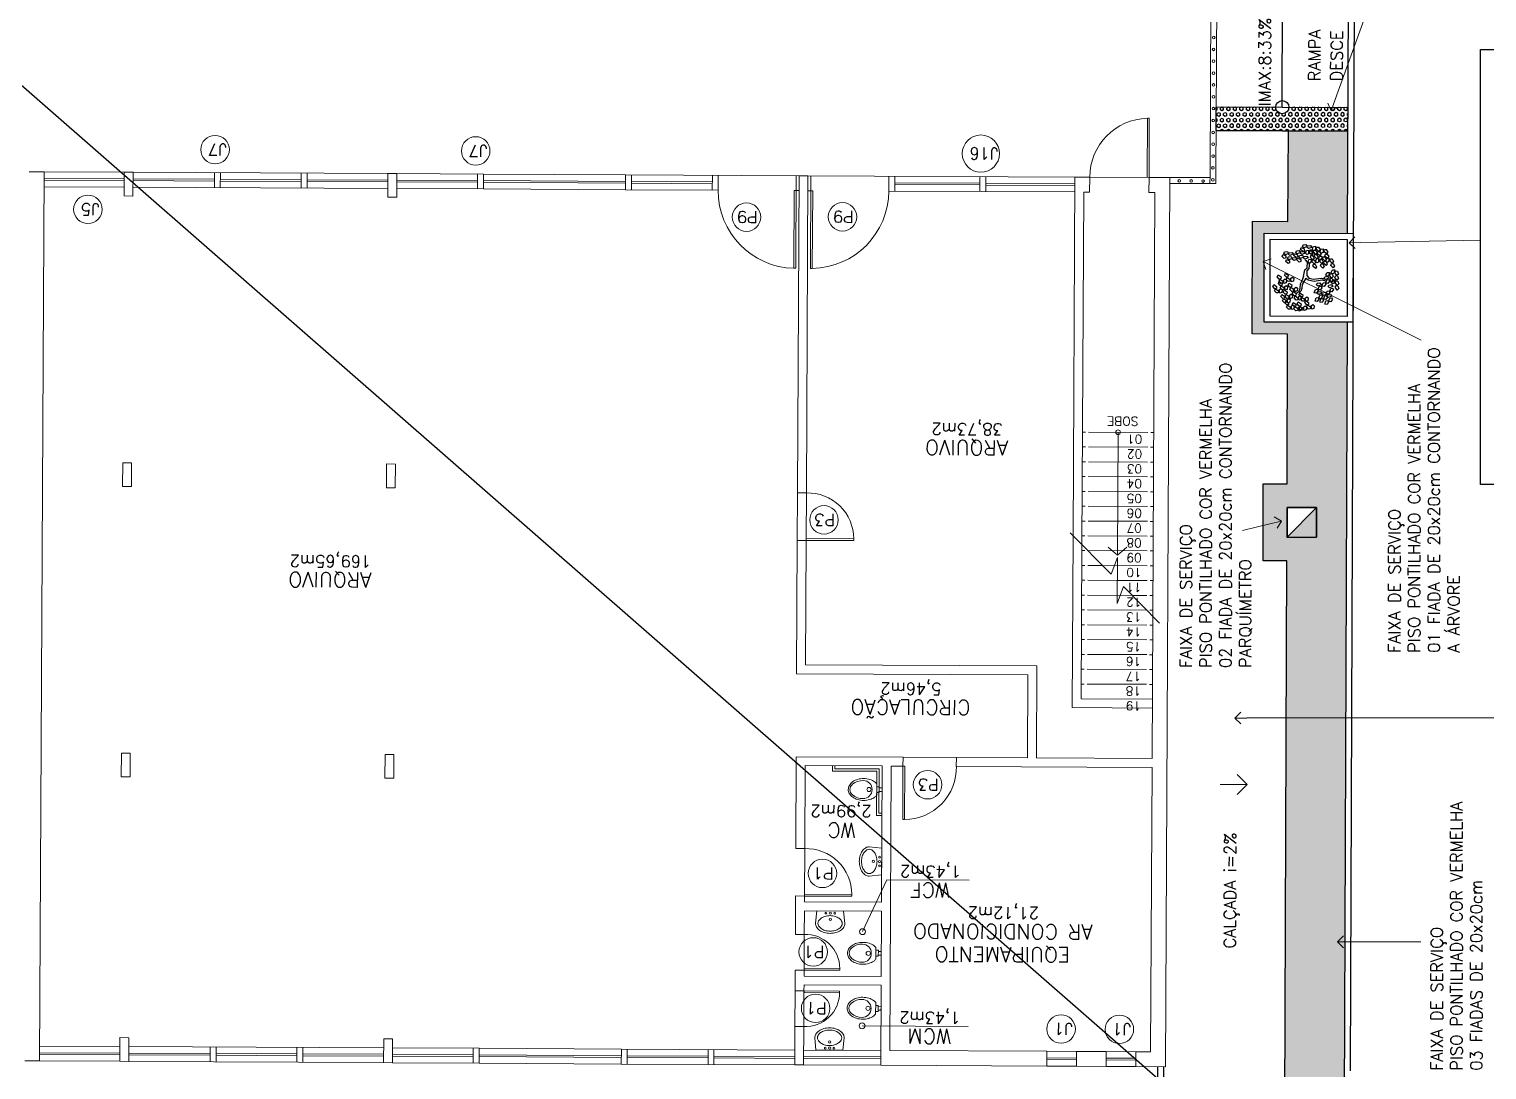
# Model space of a CAD drawing. Extents: x -1057 to 3416, y -340 to 4111.
# Drawn here: x -710.18 to -685.6, y 263.94 to 281.49 of the extents above; entities that cross this region are included whole.
import ezdxf
from ezdxf.enums import TextEntityAlignment as Align

# ---------------------------------------------------------------- set-up
doc = ezdxf.new("R2010")
doc.units = 0
doc.header["$LTSCALE"] = 50
for name, pattern in [('CONTINU', [0]), ('DASHDOT', [1, 0.5, -0.25, 0, -0.25]), ('DGN Style 1', [0.003115, 5.18318e-06, -0.00311]), ('HIDDEN', [9.525, 6.35, -3.175])]:
    doc.linetypes.add(name, pattern=pattern)
doc.layers.add('0.1', color=8, linetype='Continuous', lineweight=13)
doc.layers.add('Margem A3', color=8, linetype='DGN Style 1', lineweight=0)
for name, color, linetype in [('HAC', 1, 'Continuous'), ('medir projeto', 6, 'Continuous'), ('OK', 96, 'Continuous')]:
    doc.layers.add(name, color=color, linetype=linetype)
doc.styles.add('60x100', font='romans.shx', dxfattribs={"height": 0.2})
doc.styles.add('80X50', font='romans.shx')
doc.styles.get("Standard").update_dxf_attribs({"font": 'romans.shx'})

# ---------------------------------------------------------------- blocks, each defined once
blk = doc.blocks.new('P80')
for points in [[(0, 0.86), (0, 0.83), (0.15, 0.83), (0.15, 0.86)], [(0, 0), (0, 0.03), (0.15, 0.03), (0.15, 0)]]:
    blk.add_lwpolyline(points)
blk.add_lwpolyline([(-0.8, 0.06), (0, 0.06), (0, 0.03), (-0.8, 0.03)], close=True)
at = {"color": 8}
blk.add_arc((-0.025, 0.056), 0.775, 88.1408, 179.6698, dxfattribs=at)
blk = doc.blocks.new('P60')
at = {"color": 252}
blk.add_lwpolyline([(-0.6, 0.06), (0, 0.06), (0, 0.03), (-0.6, 0.03)], close=True, dxfattribs=at)
at = {"color": 8}
blk.add_arc((-0.029, 0.06), 0.571, 87.1025, 180, dxfattribs=at)
blk = doc.blocks.new('Vaso')
for points in [[(0.03, -0.05), (0.03, 0), (-0.03, 0), (-0.03, -0.05)], [(0.05, -0.09), (0.05, -0.05), (-0.05, -0.05), (-0.05, -0.09)]]:
    blk.add_lwpolyline(points)
for points in [[(0.183, -0.31, -0.071776), (0.168, -0.413, -0.083144), (0.129, -0.494, -0.106699), (0.065, -0.552, -0.132564), (-0.002, -0.57, -0.132564), (-0.069, -0.552, -0.106699), (-0.133, -0.494, -0.083144), (-0.172, -0.413, -0.071776), (-0.187, -0.31, -0.071776), (-0.172, -0.207, -0.083144), (-0.133, -0.126, -0.060171), (-0.1, -0.09), (0.096, -0.09, -0.060171), (0.129, -0.126, -0.083144), (0.168, -0.207, -0.071776)], [(-0.088, -0.497, 0.2474), (0, -0.541, 0.2474), (0.088, -0.497, 0.197858), (0.152, -0.318, 0.418329), (0, -0.168, 0.418329), (-0.152, -0.318, 0.197858)]]:
    blk.add_lwpolyline(points, format="xyb", close=True)
blk.add_circle((-0.002, -0.22), 0.0352)
blk = doc.blocks.new('Cuba-emp')
blk.add_lwpolyline([(0.21, 0.248), (0, 0.227), (0, -0.227), (0.21, -0.248, 0.137816), (0.271, -0.231, 0.107041), (0.329, -0.176, 0.080751), (0.364, -0.099, 0.068643), (0.378, -0.001, 0.068643), (0.364, 0.098, 0.080751), (0.329, 0.174, 0.107041), (0.271, 0.23, 0.115752), (0.21, 0.248)], format="xyb")
blk.add_lwpolyline([(0.21, 0.205, -0.131827), (0.25, 0.194, -0.106633), (0.297, 0.151, -0.083482), (0.328, 0.087, -0.072232), (0.341, 0, -0.072232), (0.328, -0.087, -0.083482), (0.297, -0.151, -0.106633), (0.25, -0.194, -0.131827), (0.21, -0.205, -0.131827), (0.17, -0.194, -0.106633), (0.123, -0.151, -0.083482), (0.092, -0.087, -0.072232), (0.079, 0, -0.072232), (0.092, 0.087, -0.083482), (0.123, 0.151, -0.106633), (0.17, 0.194, -0.131827)], format="xyb", close=True)
for centre, radius in [((0.037, -0.002), 0.0193), ((0.037, -0.002), 0.0193), ((0.036, 0.071), 0.0155), ((0.14, -0.001), 0.0198), ((0.036, -0.076), 0.0155)]:
    blk.add_circle(centre, radius)
blk = doc.blocks.new('ÁREA')
for p in [(0.00005, 0.00376), (0, 0)]:
    blk.add_attdef('COMPARTIMENTO', text='', height=0.0025).set_placement(p, align=Align.CENTER)
at = {"color": 1}
for p in [(-0.00005, -0.00376), (-0.0001, -0.00752)]:
    blk.add_attdef('ÁREA', text='', height=0.002, dxfattribs=at).set_placement(p, align=Align.CENTER)
blk = doc.blocks.new('L', base_point=(1.368, 0.591))
at = {"color": 3, "lineweight": -2}
for p, q in [((1.275, 0.567), (1.306, 0.592)), ((1.288, 0.517), (1.275, 0.567)), ((1.281, 0.65), (1.312, 0.675)), ((1.294, 0.6), (1.281, 0.65)), ((1.322, 0.591), (1.294, 0.6)), ((1.306, 0.592), (1.336, 0.538)), ((1.312, 0.675), (1.342, 0.621)), ((1.336, 0.538), (1.317, 0.508)), ((1.342, 0.621), (1.322, 0.591)), ((1.337, 0.489), (1.356, 0.548)), ((1.356, 0.548), (1.391, 0.554)), ((1.404, 0.527), (1.376, 0.484)), ((1.391, 0.554), (1.404, 0.527)), ((1.317, 0.508), (1.288, 0.517)), ((1.376, 0.484), (1.337, 0.489))]:
    blk.add_line(p, q, dxfattribs=at)
blk = doc.blocks.new('Árvore-13')
at = {"color": 3}
for p, q in [((0.572, 0.715), (0.607, 0.819)), ((-0.795, 0.302), (-0.961, 0.415)), ((-0.795, 0.406), (-0.953, 0.499)), ((-0.357, 0.349), (-0.795, 0.406)), ((-0.366, 0.227), (-0.795, 0.302)), ((-0.129, 0.105), (-0.366, 0.227)), ((-0.068, 0.19), (-0.357, 0.349)), ((-0.068, -0.036), (-0.129, 0.105)), ((0.029, 0.068), (-0.068, 0.19)), ((0.029, 0.068), (0.318, 0.331)), ((0.116, -0.055), (0.283, 0.133)), ((0.283, 0.133), (0.423, 0.284)), ((0.318, 0.331), (0.405, 0.537)), ((0.405, 0.537), (0.484, 0.659)), ((0.423, 0.284), (0.502, 0.509)), ((0.484, 0.659), (0.572, 0.715)), ((0.502, 0.509), (0.633, 0.668)), ((0.633, 0.668), (0.782, 0.715)), ((-0.296, -0.392), (-0.418, -0.693)), ((-0.199, -0.449), (-0.313, -0.74)), ((-0.313, -0.74), (-0.243, -0.89)), ((-0.147, -0.299), (-0.296, -0.392)), ((-0.05, -0.383), (-0.199, -0.449)), ((-0.068, -0.036), (-0.147, -0.299)), ((0.116, -0.055), (-0.05, -0.383))]:
    blk.add_line(p, q, dxfattribs=at)
at = {"color": 3, "xscale": 3.048, "yscale": 3.048, "zscale": 3.048}
for p, rotation in [((-0.716, 1.448), 295.0165150851705), ((-0.488, 1.26), 295.0165150851705), ((0.169, 1.448), 190.1248425347958), ((0.581, 1.401), 190.1248425347958), ((0.852, 1.344), 190.1248425347958), ((-1.303, 0.884), 347.8021081598379), ((-0.926, 0.959), 295.0165150851705), ((-0.848, 0.462), 295.0165150851705), ((-0.348, 0.687), 295.0165150851705), ((-0.252, 1.138), 295.0165150851705), ((0.353, 0.95), 190.1248425347958), ((0.677, 0.781), 190.1248425347958), ((1.124, 0.565), 190.1248425347958), ((1.211, 1.147), 190.1248425347958), ((1.317, 0.753), 190.1248425347958), ((-1.443, 0.368), 347.8021081598379), ((-1.128, 0.415), 347.8021081598379), ((0.765, 0.274), 190.1248425347958), ((0.8, -0.299), 190.1248425347958), ((1.203, -0.317), 190.1248425347958), ((1.246, 0.039), 190.1248425347958), ((1.579, 0.114), 190.1248425347958), ((-0.103, -0.899), 66.16076666471405), ((-0.453, -1.397), 66.16076666471405), ((-0.015, -1.19), 66.16076666471405), ((0.502, -1.003), 66.16076666471405), ((0.616, -1.322), 66.16076666471405)]:
    blk.add_blockref('L', p, dxfattribs=dict(at, rotation=rotation))
for p in [(-1.391, -0.308), (-1.233, -0.881), (-1.049, -0.533), (-0.848, -0.449), (-0.672, -1.021), (-0.453, -1.04), (-0.445, -0.543), (-0.874, -1.134)]:
    blk.add_blockref('L', p, dxfattribs=at)
blk = doc.blocks.new('_Open90')
at = {"color": 0, "linetype": 'ByBlock', "lineweight": -2}
for p, q in [((0, 0), (-1, 0)), ((-0.5, 0.5), (0, 0)), ((0, 0), (-0.5, -0.5))]:
    blk.add_line(p, q, dxfattribs=at)

msp = doc.modelspace()

# ---------------------------------------------------------------- hatches: boundary and pattern name
at = {"layer": 'HAC'}
h = msp.add_hatch(dxfattribs=at)
h.set_pattern_fill('HEX', color=256, scale=0.01, angle=90.0645, style=0)
h.set_pattern_definition([(90.064457, (-515.80866, -125.81812), (-0.0549925784, -6.1866e-05), [0.03175, -0.0635]), (210.064457, (-515.80866, -125.81812), (0.027549867, -0.047594037), [0.03175, -0.0635]), (150.064457, (-515.8087, -125.78637), (-0.0274427115, -0.047655903), [0.03175, -0.0635])])
h.paths.add_polyline_path([(-690.165, 280.184), (-690.167, 279.785), (-687.951, 279.773), (-687.949, 280.173), (-688.942, 280.178, -0.412046), (-689.052, 280.069, -0.415524), (-689.161, 280.179)])
h = msp.add_hatch(dxfattribs=at)
h.set_pattern_fill('HEX', color=256, scale=0.01, angle=90.0645, style=0)
h.set_pattern_definition([(90.064457, (-1173.70869, 88.651384), (-0.0549925784, -6.1866e-05), [0.03175, -0.0635]), (210.064457, (-1173.70869, 88.651384), (0.027549867, -0.047594037), [0.03175, -0.0635]), (150.064457, (-1173.708724, 88.683134), (-0.0274427115, -0.047655903), [0.03175, -0.0635])])
h.paths.add_polyline_path([(-687.961, 276.549), (-689.359, 276.552), (-689.356, 278.051), (-687.958, 278.048), (-687.951, 279.773), (-688.95, 279.778), (-688.957, 278.25), (-689.555, 278.252), (-689.56, 276.353), (-688.962, 276.351), (-688.971, 273.822), (-689.373, 273.822), (-689.373, 272.522), (-688.976, 272.522), (-687.976, 272.518)])
h.paths.add_polyline_path([(-688.473, 273.422), (-688.473, 272.922), (-688.975, 272.919), (-688.975, 272.92), (-688.973, 273.422), (-688.471, 273.424)], flags=16)
h = msp.add_hatch(dxfattribs=at)
h.set_pattern_fill('HEX', color=256, scale=0.01, angle=90.0645, style=0)
h.set_pattern_definition([(90.064457, (-575.63257, -165.588903), (-0.0549925784, -6.1866e-05), [0.03175, -0.0635]), (210.064457, (-575.63257, -165.588903), (0.027549867, -0.047594037), [0.03175, -0.0635]), (150.064457, (-575.632603, -165.557153), (-0.0274427115, -0.047655903), [0.03175, -0.0635])])
h.paths.add_polyline_path([(-689.021, 260.309, -0.163896), (-690.261, 258.233), (-689.686, 257.41, 0.052547), (-688.981, 258.125, 0.121442), (-688.021, 260.206), (-688.016, 261.704), (-688.253, 261.701), (-688.584, 261.417), (-688.702, 261.651), (-688.751, 261.907), (-688.491, 261.898), (-688.444, 261.883), (-688.235, 261.753), (-688.016, 261.748), (-688.011, 262.946), (-687.976, 272.518), (-688.976, 272.522)])
h.paths.add_polyline_path([(-688.815, 262.666), (-688.085, 262.67), (-688.083, 262.184), (-688.813, 262.181), (-688.815, 262.662)], flags=16)
at = {"layer": 'Margem A3', "linetype": 'CONTINU', "lineweight": -2}
h = msp.add_hatch(color=7, dxfattribs=at)
h.dxf.hatch_style = 1
h.paths.add_polyline_path([(-688.973, 272.922), (-688.475, 272.922), (-688.473, 273.405), (-688.473, 273.422)])

# ---------------------------------------------------------------- linework, layer by layer
at = {"layer": '0.1', "color": 8}
for p, q in [((-690.271, 279.027), (-690.256, 281.989)), ((-690.171, 279.027), (-690.156, 281.989)), ((-709.933, 278.976), (-708.58, 278.97)), ((-709.932, 279.086), (-708.58, 279.08)), ((-708.43, 279.079), (-704.133, 279.058)), ((-707.059, 278.822), (-707.057, 279.072)), ((-706.959, 278.822), (-706.957, 279.072)), ((-705.596, 278.815), (-705.595, 279.065)), ((-705.496, 278.814), (-705.495, 279.064)), ((-703.983, 279.057), (-702.52, 279.05)), ((-702.621, 278.8), (-702.62, 279.05)), ((-702.521, 278.8), (-702.52, 279.05)), ((-702.52, 279.05), (-700.125, 279.034)), ((-700.126, 278.784), (-700.125, 279.034)), ((-700.125, 279.034), (-697.2, 279.02)), ((-700.026, 278.784), (-700.025, 279.034)), ((-698.663, 278.777), (-698.662, 279.027)), ((-698.563, 278.776), (-698.562, 279.026)), ((-692.55, 278.997), (-697.05, 279.019)), ((-695.688, 278.762), (-695.687, 279.012)), ((-695.588, 278.762), (-695.587, 279.012)), ((-694.151, 278.755), (-694.15, 279.005)), ((-694.051, 278.754), (-694.05, 279.004)), ((-691.3, 278.991), (-692.3, 278.996)), ((-690.272, 278.89), (-690.271, 279.028)), ((-690.172, 278.89), (-690.171, 279.027)), ((-708.581, 278.83), (-709.934, 278.836)), ((-708.581, 278.94), (-709.933, 278.946)), ((-707.058, 278.932), (-708.431, 278.939)), ((-704.134, 278.808), (-708.431, 278.829)), ((-708.43, 278.969), (-707.058, 278.962)), ((-706.958, 278.962), (-705.596, 278.955)), ((-705.596, 278.925), (-706.958, 278.932)), ((-705.496, 278.954), (-704.133, 278.948)), ((-704.133, 278.918), (-705.496, 278.924)), ((-702.521, 278.8), (-703.984, 278.807)), ((-703.983, 278.947), (-702.621, 278.94)), ((-702.621, 278.91), (-703.983, 278.917)), ((-702.521, 278.94), (-700.125, 278.924)), ((-700.125, 278.894), (-702.521, 278.91)), ((-700.126, 278.784), (-702.521, 278.8)), ((-700.126, 278.784), (-698.563, 278.776)), ((-700.025, 278.924), (-698.663, 278.917)), ((-698.663, 278.887), (-700.025, 278.894)), ((-696.971, 278.769), (-697.051, 278.769)), ((-695.688, 278.762), (-692.551, 278.747)), ((-695.588, 278.902), (-694.15, 278.895)), ((-694.15, 278.865), (-695.588, 278.872)), ((-694.05, 278.894), (-692.55, 278.887)), ((-692.55, 278.857), (-694.05, 278.864)), ((-692.421, 274.696), (-692.371, 274.696)), ((-692.321, 274.696), (-691.321, 274.691)), ((-691.821, 274.693), (-691.831, 272.621)), ((-691.271, 274.69), (-691.221, 274.69)), ((-692.422, 274.446), (-692.372, 274.446)), ((-692.322, 274.446), (-691.322, 274.441)), ((-691.272, 274.44), (-691.222, 274.44)), ((-692.423, 274.196), (-692.373, 274.196)), ((-692.323, 274.196), (-691.323, 274.191)), ((-691.273, 274.19), (-691.223, 274.19)), ((-692.425, 273.946), (-692.375, 273.946)), ((-692.325, 273.946), (-691.325, 273.941)), ((-691.275, 273.94), (-691.225, 273.94)), ((-697.226, 273.67), (-697.23, 272.87)), ((-692.426, 273.696), (-692.376, 273.696)), ((-692.326, 273.696), (-691.326, 273.691)), ((-691.276, 273.69), (-691.226, 273.69)), ((-692.427, 273.446), (-692.377, 273.446)), ((-692.327, 273.446), (-691.327, 273.441)), ((-691.277, 273.44), (-691.227, 273.44)), ((-692.428, 273.196), (-692.378, 273.196)), ((-692.328, 273.196), (-691.328, 273.191)), ((-691.278, 273.19), (-691.228, 273.19)), ((-692.43, 272.946), (-692.38, 272.946)), ((-692.33, 272.946), (-691.33, 272.941)), ((-691.28, 272.94), (-691.23, 272.94)), ((-692.431, 272.696), (-692.381, 272.696)), ((-692.331, 272.696), (-691.331, 272.691)), ((-691.831, 272.621), (-691.988, 272.756)), ((-691.831, 272.621), (-691.673, 272.755)), ((-691.281, 272.69), (-691.231, 272.69)), ((-692.432, 272.446), (-692.382, 272.446)), ((-691.332, 272.441), (-692.082, 272.444)), ((-691.282, 272.44), (-691.232, 272.44)), ((-692.433, 272.196), (-692.383, 272.196)), ((-691.833, 272.193), (-691.333, 272.191)), ((-691.283, 272.19), (-691.233, 272.19)), ((-692.435, 271.946), (-692.385, 271.946)), ((-691.585, 271.942), (-691.335, 271.941)), ((-691.285, 271.94), (-691.235, 271.94)), ((-692.436, 271.696), (-692.386, 271.696)), ((-691.286, 271.69), (-691.236, 271.69)), ((-692.437, 271.446), (-692.387, 271.446)), ((-691.287, 271.44), (-691.237, 271.44)), ((-692.438, 271.196), (-692.388, 271.196)), ((-691.288, 271.19), (-691.238, 271.19)), ((-692.439, 270.946), (-692.389, 270.946)), ((-691.289, 270.94), (-691.239, 270.94)), ((-692.441, 270.696), (-692.391, 270.696)), ((-691.291, 270.69), (-691.241, 270.69)), ((-692.442, 270.446), (-692.392, 270.446)), ((-691.292, 270.44), (-691.242, 270.44)), ((-694.548, 269.206), (-695.448, 269.211)), ((-696.637, 268.977), (-696.637, 269.067)), ((-695.889, 268.973), (-696.637, 268.977)), ((-696.597, 269.017), (-696.597, 269.067)), ((-695.849, 269.013), (-696.597, 269.017)), ((-695.893, 268.229), (-695.889, 268.973)), ((-695.853, 268.268), (-695.849, 269.013)), ((-689.647, 268.751), (-689.812, 268.92)), ((-690.098, 268.753), (-689.647, 268.751)), ((-689.647, 268.751), (-689.813, 268.584)), ((-695.893, 268.229), (-695.803, 268.228)), ((-695.853, 268.268), (-695.803, 268.268)), ((-697.106, 267.669), (-697.11, 266.869)), ((-697.113, 266.219), (-697.116, 265.619)), ((-697.118, 265.269), (-697.12, 264.669)), ((-710.006, 264.226), (-708.653, 264.22)), ((-710.005, 264.336), (-708.653, 264.33)), ((-708.503, 264.329), (-704.205, 264.308)), ((-707.131, 264.072), (-707.13, 264.322)), ((-707.031, 264.072), (-707.03, 264.322)), ((-705.669, 264.065), (-705.668, 264.315)), ((-705.569, 264.065), (-705.568, 264.315)), ((-704.055, 264.307), (-702.593, 264.3)), ((-702.694, 264.05), (-702.693, 264.3)), ((-702.594, 264.05), (-702.593, 264.3)), ((-702.593, 264.3), (-700.197, 264.284)), ((-700.199, 264.034), (-700.197, 264.284)), ((-700.197, 264.284), (-697.272, 264.27)), ((-700.099, 264.034), (-700.097, 264.284)), ((-698.736, 264.027), (-698.735, 264.277)), ((-698.636, 264.027), (-698.635, 264.277)), ((-697.122, 264.269), (-695.822, 264.263)), ((-693.022, 264.249), (-692.522, 264.246)), ((-692.023, 264.244), (-691.523, 264.242)), ((-708.653, 264.19), (-710.006, 264.196)), ((-708.654, 264.08), (-710.006, 264.086)), ((-704.206, 264.058), (-708.504, 264.079)), ((-708.503, 264.219), (-707.131, 264.212)), ((-707.131, 264.182), (-708.503, 264.189)), ((-707.031, 264.212), (-705.668, 264.205)), ((-705.668, 264.175), (-707.031, 264.182)), ((-705.568, 264.205), (-704.206, 264.198)), ((-704.206, 264.168), (-705.568, 264.175)), ((-704.056, 264.197), (-702.693, 264.19)), ((-702.693, 264.16), (-704.056, 264.167)), ((-702.594, 264.05), (-704.056, 264.057)), ((-700.199, 264.034), (-702.594, 264.05)), ((-702.593, 264.19), (-700.198, 264.174)), ((-700.198, 264.144), (-702.593, 264.16)), ((-700.199, 264.034), (-697.274, 264.02)), ((-700.098, 264.174), (-698.735, 264.167)), ((-698.736, 264.137), (-700.098, 264.144)), ((-697.273, 264.13), (-698.636, 264.137)), ((-698.635, 264.167), (-697.273, 264.16)), ((-695.824, 264.013), (-697.124, 264.019)), ((-697.123, 264.159), (-695.823, 264.153)), ((-695.823, 264.123), (-697.123, 264.129)), ((-692.524, 263.996), (-693.024, 263.999)), ((-693.023, 264.139), (-692.523, 264.136)), ((-692.523, 264.106), (-693.023, 264.109)), ((-691.524, 263.992), (-692.024, 263.994)), ((-692.023, 264.134), (-691.523, 264.132)), ((-691.523, 264.102), (-692.023, 264.104))]:
    msp.add_line(p, q, dxfattribs=at)
at = {"layer": '0.1', "color": 7}
for p, q in [((-709.932, 279.086), (-710.182, 279.088)), ((-710.006, 264.086), (-709.932, 279.086)), ((-697.226, 273.67), (-697.2, 279.02)), ((-697.05, 279.019), (-697.2, 279.02)), ((-697.076, 273.669), (-697.05, 279.019)), ((-692.58, 272.947), (-692.55, 278.997)), ((-692.3, 278.996), (-692.55, 278.997)), ((-692.301, 278.746), (-692.3, 278.996)), ((-691.301, 278.741), (-691.3, 278.991)), ((-690.95, 278.989), (-691.3, 278.991)), ((-691.024, 263.989), (-690.95, 278.989)), ((-692.43, 272.796), (-692.401, 278.746)), ((-692.301, 278.746), (-692.401, 278.746)), ((-691.201, 278.74), (-691.301, 278.741)), ((-691.248, 269.19), (-691.201, 278.74)), ((-697.226, 273.67), (-697.076, 273.669)), ((-697.241, 270.62), (-697.23, 272.87)), ((-697.08, 272.869), (-697.23, 272.87)), ((-697.09, 270.769), (-697.08, 272.869)), ((-697.241, 270.62), (-693.341, 270.601)), ((-697.09, 270.769), (-693.19, 270.75)), ((-693.19, 270.75), (-693.198, 269.2)), ((-693.341, 270.601), (-693.348, 269.201)), ((-697.256, 267.67), (-697.248, 269.22)), ((-697.248, 269.22), (-695.448, 269.211)), ((-695.449, 269.061), (-695.448, 269.211)), ((-694.548, 269.206), (-694.549, 269.056)), ((-694.548, 269.206), (-693.348, 269.201)), ((-693.198, 269.2), (-691.248, 269.19)), ((-697.106, 267.669), (-697.099, 269.069)), ((-697.099, 269.069), (-695.799, 269.063)), ((-695.81, 266.763), (-695.799, 269.063)), ((-695.672, 264.262), (-695.649, 269.062)), ((-695.649, 269.062), (-695.449, 269.061)), ((-694.549, 269.056), (-691.249, 269.04)), ((-691.273, 264.24), (-691.249, 269.04)), ((-697.256, 267.67), (-697.106, 267.669)), ((-697.263, 266.22), (-697.26, 266.87)), ((-697.11, 266.869), (-697.26, 266.87)), ((-697.11, 266.769), (-697.11, 266.869)), ((-697.11, 266.769), (-695.81, 266.763)), ((-697.113, 266.219), (-697.111, 266.619)), ((-697.111, 266.619), (-695.811, 266.613)), ((-695.816, 265.513), (-695.811, 266.613)), ((-697.263, 266.22), (-697.113, 266.219)), ((-697.268, 265.27), (-697.266, 265.62)), ((-697.116, 265.619), (-697.266, 265.62)), ((-697.116, 265.519), (-697.116, 265.619)), ((-697.116, 265.519), (-695.816, 265.513)), ((-697.118, 265.269), (-697.268, 265.27)), ((-697.118, 265.269), (-697.117, 265.369)), ((-697.117, 265.369), (-695.817, 265.363)), ((-695.824, 264.013), (-695.817, 265.363)), ((-697.274, 264.02), (-697.27, 264.67)), ((-697.27, 264.67), (-697.12, 264.669)), ((-697.124, 264.019), (-697.12, 264.669)), ((-695.672, 264.262), (-693.022, 264.249)), ((-693.022, 264.249), (-693.024, 263.999)), ((-692.524, 263.996), (-692.522, 264.246)), ((-692.522, 264.246), (-692.023, 264.244)), ((-692.023, 264.244), (-692.024, 263.994)), ((-691.524, 263.992), (-691.523, 264.242)), ((-691.523, 264.242), (-691.273, 264.24)), ((-710.256, 264.088), (-710.006, 264.086)), ((-697.274, 264.02), (-697.124, 264.019)), ((-695.824, 264.013), (-693.024, 263.999)), ((-692.524, 263.996), (-692.024, 263.994)), ((-691.524, 263.992), (-691.024, 263.989))]:
    msp.add_line(p, q, dxfattribs=at)
at = {"layer": '0.1', "color": 8, "linetype": 'CONTINU'}
for p, q in [((-690.95, 278.989), (-690.272, 278.99)), ((-690.95, 278.889), (-690.172, 278.89)), ((-695.719, 267.143), (-696.13, 266.268)), ((-694.334, 267.136), (-695.719, 267.143)), ((-694.347, 264.67), (-696.138, 264.679))]:
    msp.add_line(p, q, dxfattribs=at)
at = {"layer": '0.1', "color": 8, "linetype": 'HIDDEN', "ltscale": 0.02}
for p, q in [((-697.08, 272.899), (-697.076, 273.669)), ((-697.268, 265.27), (-697.27, 264.67))]:
    msp.add_line(p, q, dxfattribs=at)
at = {"layer": '0.1', "color": 8, "linetype": 'DASHDOT', "ltscale": 0.2}
for p, q in [((-692.594, 270.047), (-692.58, 272.947)), ((-692.443, 270.196), (-692.43, 272.796)), ((-692.332, 272.446), (-692.082, 272.444)), ((-691.833, 272.193), (-692.333, 272.196)), ((-692.335, 271.946), (-691.585, 271.942)), ((-692.336, 271.696), (-691.336, 271.691)), ((-692.337, 271.446), (-691.337, 271.441)), ((-692.338, 271.196), (-691.338, 271.191)), ((-692.339, 270.946), (-691.339, 270.941)), ((-692.341, 270.696), (-691.341, 270.691)), ((-692.342, 270.446), (-691.342, 270.441)), ((-692.443, 270.196), (-691.243, 270.19)), ((-692.594, 270.047), (-691.244, 270.04))]:
    msp.add_line(p, q, dxfattribs=at)
at = {"layer": '0.1', "color": 8, "linetype": 'CONTINU', "lineweight": -2}
for p, q in [((-691.157, 263.994), (-691.167, 261.865)), ((-691.057, 263.993), (-691.067, 261.825))]:
    msp.add_line(p, q, dxfattribs=at)
at = {"layer": '0.1', "color": 7}
for points in [[(-688.16, 280.305), (-686.871, 283.895)], [(-687.727, 277.894), (-685.713, 277.936)], [(-689.196, 277.483), (-686.709, 276.249)], [(-689.261, 273.147), (-689.725, 273.034)], [(-689.65, 269.873), (-684.787, 269.876)], [(-687.92, 266.095), (-686.716, 266.094)]]:
    msp.add_lwpolyline(points, dxfattribs=at)
at = {"layer": '0.1', "color": 8}
for points in [[(-691.33, 278.991), (-691.325, 279.991), (-691.295, 279.991), (-691.3, 278.991)], [(-697.201, 278.77), (-697.281, 278.77), (-697.287, 277.46), (-697.257, 277.46), (-697.25, 279.02)], [(-696.971, 278.769), (-696.977, 277.459), (-697.007, 277.459), (-697, 279.019)], [(-691.121, 271.474), (-691.73, 272.089), (-691.835, 271.807), (-691.831, 272.579), (-691.936, 272.297), (-692.629, 272.997)]]:
    msp.add_lwpolyline(points, dxfattribs=at)
at = {"layer": '0.1', "color": 7}
for points in [[(-708.432, 278.679), (-708.582, 278.68), (-708.58, 279.08), (-708.43, 279.079)], [(-703.984, 278.657), (-704.134, 278.658), (-704.133, 279.058), (-703.983, 279.057)], [(-708.456, 273.779), (-708.606, 273.78), (-708.604, 274.18), (-708.454, 274.179)], [(-704.009, 273.757), (-704.159, 273.758), (-704.157, 274.158), (-704.007, 274.157)], [(-708.48, 268.879), (-708.63, 268.88), (-708.628, 269.28), (-708.478, 269.279)], [(-704.033, 268.857), (-704.183, 268.858), (-704.181, 269.258), (-704.031, 269.257)], [(-708.504, 264.079), (-708.654, 264.08), (-708.652, 264.48), (-708.502, 264.479)], [(-704.056, 264.057), (-704.206, 264.058), (-704.204, 264.458), (-704.054, 264.457)]]:
    msp.add_lwpolyline(points, close=True, dxfattribs=at)
at = {"layer": '0.1', "color": 8}
msp.add_lwpolyline([(-695.423, 268.161), (-695.419, 269.061), (-695.449, 269.061), (-695.453, 268.161)], close=True, dxfattribs=at)
for centre, radius in [((-690.209, 281.353), 0.0225), ((-690.211, 280.953), 0.0225), ((-690.21, 281.153), 0.0225), ((-690.212, 280.753), 0.0225), ((-690.213, 280.553), 0.0225), ((-690.214, 280.353), 0.0225), ((-690.216, 279.953), 0.0225), ((-690.215, 280.153), 0.0225), ((-690.217, 279.753), 0.0225), ((-707.047, 279.462), 0.24), ((-702.652, 279.44), 0.24), ((-694.135, 279.395), 0.314), ((-690.219, 279.553), 0.0225), ((-690.22, 279.353), 0.0225), ((-690.222, 278.953), 0.0225), ((-690.221, 279.153), 0.0225), ((-690.789, 278.934), 0.0225), ((-690.589, 278.933), 0.0225), ((-690.389, 278.932), 0.0225), ((-709.192, 278.454), 0.24), ((-698.087, 278.323), 0.24), ((-696.468, 278.328), 0.24), ((-691.821, 274.693), 0.0387), ((-696.78, 273.215), 0.24), ((-695.034, 268.746), 0.24), ((-696.806, 267.25), 0.24), ((-696.962, 265.926), 0.24), ((-696.922, 264.973), 0.24), ((-692.782, 264.625), 0.24), ((-691.799, 264.62), 0.24)]:
    msp.add_circle(centre, radius, dxfattribs=at)
at = {"layer": '0.1', "color": 8, "linetype": 'CONTINU'}
for centre in [(-696.13, 266.268), (-696.138, 264.679)]:
    msp.add_circle(centre, 0.0498, dxfattribs=at)
at = {"layer": '0.1', "color": 8}
for centre, radius, start, end in [((-691.3, 278.991), 1, 91.4366, 179.7175), ((-697.255, 278.768), 1.309, 179.6448, 268.5746), ((-696.997, 278.767), 1.309, 270.8603, 359.7901), ((-695.423, 269.036), 0.875, 270.0098, 1.5767)]:
    msp.add_arc(centre, radius, start, end, dxfattribs=at)
at = {"layer": 'Margem A3', "color": 7, "linetype": 'CONTINU', "lineweight": -2}
for p, q in [((-687.733, 311.568), (-687.908, 263.918)), ((-689.052, 280.178), (-689.048, 281.983)), ((-687.941, 281.978), (-687.958, 278.048)), ((-690.16, 280.184), (-687.944, 280.173)), ((-690.162, 279.784), (-687.946, 279.773)), ((-687.961, 276.549), (-688.021, 260.206)), ((-688.973, 273.422), (-688.975, 272.922)), ((-688.473, 273.422), (-688.973, 272.922))]:
    msp.add_line(p, q, dxfattribs=at)
for points in [[(-689.021, 260.309), (-688.976, 272.522), (-689.373, 272.522), (-689.373, 273.822), (-688.971, 273.822), (-688.962, 276.351), (-689.56, 276.353), (-689.555, 278.252), (-688.957, 278.25), (-688.95, 279.778)], [(-689.359, 276.552), (-689.356, 278.051), (-687.858, 278.048), (-687.861, 276.549), (-689.359, 276.552)], [(-689.259, 276.652), (-689.256, 277.951), (-687.958, 277.948), (-687.961, 276.649), (-689.259, 276.652)]]:
    msp.add_lwpolyline(points, dxfattribs=at)
msp.add_lwpolyline([(-688.473, 272.922), (-688.473, 273.422), (-688.973, 273.422), (-688.973, 272.922)], close=True, dxfattribs=at)
msp.add_circle((-689.052, 280.178), 0.11, dxfattribs=at)
at = {"layer": 'medir projeto', "color": 5, "linetype": 'CONTINU', "lineweight": -2}
msp.add_line((-643.155, 221.816), (-831.652, 386.646), dxfattribs=at)
at = {"layer": 'medir projeto', "color": 7, "linetype": 'CONTINU', "lineweight": -2}
msp.add_line((-688.976, 272.522), (-688.976, 272.522), dxfattribs=at)
for points in [[(-685.713, 273.81), (-685.713, 281.152), (-684.42, 281.152), (-684.42, 273.81)], [(-690.167, 279.785), (-690.165, 280.184), (-687.949, 280.173), (-687.951, 279.773)], [(-688.973, 273.422), (-688.475, 273.424), (-688.473, 272.922), (-688.971, 272.919)]]:
    msp.add_lwpolyline(points, close=True, dxfattribs=at)

# ---------------------------------------------------------------- block references
at = {"layer": '0.1', "color": 7, "xscale": 0.2, "yscale": 0.2, "zscale": 0.2}
for p, rotation in [((-688.227, 280.117), 250.2445534774091), ((-687.927, 277.89), 181.1897196354689), ((-689.376, 277.572), 153.6170400420259), ((-689.066, 273.194), 13.69236162470057), ((-689.85, 269.872), 180.0407303917823), ((-688.12, 266.096), 179.9370172243317)]:
    msp.add_blockref('_Open90', p, dxfattribs=dict(at, rotation=rotation))
at = {"layer": '0.1', "color": 8}
ref = msp.add_blockref('ÁREA', (-694.373, 274.558), dxfattribs=dict(at, xscale=133.3333333333334, yscale=133.3333333333334, zscale=133.3333333333334, rotation=179.7174815060635))
ref.add_attrib('COMPARTIMENTO', 'ARQUIVO', dxfattribs={"layer": '0', "color": 3, "height": 0.25, "rotation": 179.7175}).set_placement((-694.373, 274.558), align=Align.CENTER)
ref.add_attrib('ÁREA', '38,73m2', dxfattribs={"layer": '0', "color": 1, "height": 0.2, "rotation": 179.7175}).set_placement((-694.365, 274.846), align=Align.CENTER)
at = {"layer": '0.1', "color": 8, "xscale": -1}
for name, p, rotation in [('P80', (-697.08, 272.839), 359.7174815060636), ('P80', (-697.11, 266.839), 359.7174815060636), ('Cuba-emp', (-695.807, 267.452), 359.7174815060636), ('Cuba-emp', (-696.676, 266.617), 89.7174815060634), ('P60', (-697.116, 265.589), 359.7174815060636), ('Vaso', (-695.814, 265.903), 269.7174815060636)]:
    msp.add_blockref(name, p, dxfattribs=dict(at, rotation=rotation))
at = {"layer": '0.1', "color": 8}
ref = msp.add_blockref('ÁREA', (-705.109, 272.329), dxfattribs=dict(at, xscale=133.3333333333334, yscale=133.3333333333334, zscale=133.3333333333334, rotation=179.7174815060635))
ref.add_attrib('COMPARTIMENTO', 'ARQUIVO', dxfattribs={"layer": '0', "color": 3, "height": 0.25, "rotation": 179.7175}).set_placement((-705.109, 272.329), align=Align.CENTER)
ref.add_attrib('ÁREA', '169,65m2', dxfattribs={"layer": '0', "color": 1, "height": 0.2, "rotation": 179.7175}).set_placement((-705.101, 272.617), align=Align.CENTER)
ref = msp.add_blockref('ÁREA', (-695.321, 270.178), dxfattribs=dict(at, xscale=133.3333333333334, yscale=133.3333333333334, zscale=133.3333333333334, rotation=179.7174815060635))
ref.add_attrib('COMPARTIMENTO', 'CIRCULAÇÃO', dxfattribs={"layer": '0', "color": 3, "height": 0.25, "rotation": 179.7175}).set_placement((-695.321, 270.178), align=Align.CENTER)
ref.add_attrib('ÁREA', '5,46m2', dxfattribs={"layer": '0', "color": 1, "height": 0.2, "rotation": 179.7175}).set_placement((-695.313, 270.466), align=Align.CENTER)
for name, p, rotation in [('Vaso', (-695.801, 268.663), 269.7174815060636), ('P60', (-697.117, 265.299), 179.7174815060635), ('Vaso', (-695.819, 264.972), 269.7174815060636), ('Cuba-emp', (-696.688, 264.267), 89.71748150606336)]:
    msp.add_blockref(name, p, dxfattribs=dict(at, rotation=rotation))
ref = msp.add_blockref('ÁREA', (-696.499, 268.111), dxfattribs=dict(at, xscale=133.3333333333334, yscale=133.3333333333334, zscale=133.3333333333334, rotation=179.7174815060635))
ref.add_attrib('ÁREA', '2,99m2', dxfattribs={"layer": '0', "color": 1, "height": 0.2, "rotation": 179.7175}).set_placement((-696.491, 268.399), align=Align.CENTER)
ref.add_attrib('COMPARTIMENTO', 'WC', dxfattribs={"layer": '0', "color": 3, "height": 0.25, "rotation": 179.7175}).set_placement((-696.482, 268.103), align=Align.CENTER)
ref = msp.add_blockref('ÁREA', (-694.989, 267.093), dxfattribs=dict(at, xscale=133.3333333333334, yscale=133.3333333333334, zscale=133.3333333333334, rotation=179.7174815060635))
ref.add_attrib('COMPARTIMENTO', 'WCF', dxfattribs={"layer": '0', "color": 3, "height": 0.25, "rotation": 179.7175}).set_placement((-694.989, 267.093), align=Align.CENTER)
ref.add_attrib('ÁREA', '1,43m2', dxfattribs={"layer": '0', "color": 1, "height": 0.2, "rotation": 179.7175}).set_placement((-694.981, 267.381), align=Align.CENTER)
ref = msp.add_blockref('ÁREA', (-693.762, 266.394), dxfattribs=dict(at, xscale=133.3333333333334, yscale=133.3333333333334, zscale=133.3333333333334, rotation=179.7174815060635))
ref.add_attrib('COMPARTIMENTO', 'AR CONDICIONADO', dxfattribs={"layer": '0', "color": 3, "height": 0.25, "rotation": 179.7175}).set_placement((-693.762, 266.394), align=Align.CENTER)
ref.add_attrib('ÁREA', '21,12m2', dxfattribs={"layer": '0', "color": 1, "height": 0.2, "rotation": 179.7175}).set_placement((-693.754, 266.682), align=Align.CENTER)
ref.add_attrib('COMPARTIMENTO', 'EQUIPAMENTO', dxfattribs={"layer": '0', "color": 3, "height": 0.25, "rotation": 179.7175}).set_placement((-693.771, 266.006), align=Align.CENTER)
ref = msp.add_blockref('ÁREA', (-695.001, 264.627), dxfattribs=dict(at, xscale=133.3333333333334, yscale=133.3333333333334, zscale=133.3333333333334, rotation=179.7174815060635))
ref.add_attrib('COMPARTIMENTO', 'WCM', dxfattribs={"layer": '0', "color": 3, "height": 0.25, "rotation": 179.7175}).set_placement((-695.001, 264.627), align=Align.CENTER)
ref.add_attrib('ÁREA', '1,43m2', dxfattribs={"layer": '0', "color": 1, "height": 0.2, "rotation": 179.7175}).set_placement((-694.993, 264.915), align=Align.CENTER)
at = {"layer": 'OK', "color": 3, "linetype": 'HIDDEN', "xscale": 0.3107660917594164, "yscale": 0.3107660917594164, "zscale": 0.3107660917594164, "rotation": 196.6362105508731}
msp.add_blockref('Árvore-13', (-688.653, 277.314), dxfattribs=at)

# ---------------------------------------------------------------- texts
at = {"layer": '0.1', "color": 7}
for s, p in [('J7', (-706.856, 279.563)), ('J7', (-702.461, 279.541)), ('J16', (-693.846, 279.495)), ('J5', (-709, 278.555)), ('P9', (-697.896, 278.424)), ('P9', (-696.277, 278.429)), ('P3', (-696.589, 273.315)), ('P3', (-694.843, 268.847)), ('P1', (-696.615, 267.35)), ('P1', (-696.77, 266.026)), ('P1', (-696.73, 265.074)), ('J1', (-692.591, 264.726)), ('J1', (-691.608, 264.721))]:
    msp.add_text(s, height=0.2, rotation=179.7175, dxfattribs=at).set_placement(p)
at = {"layer": '0.1', "color": 7, "style": '80X50'}
for s, height, rotation, p in [('SOBE', 0.15, 179.7175, (-691.479, 274.954)), ('01', 0.15, 179.7175, (-691.414, 274.651)), ('02', 0.15, 179.7175, (-691.415, 274.401)), ('03', 0.15, 179.7175, (-691.416, 274.151)), ('04', 0.15, 179.7175, (-691.417, 273.901)), ('05', 0.15, 179.7175, (-691.419, 273.651)), ('06', 0.15, 179.7175, (-691.42, 273.401)), ('07', 0.15, 179.7175, (-691.421, 273.151)), ('08', 0.15, 179.7175, (-691.422, 272.901)), ('09', 0.15, 179.7175, (-691.423, 272.651)), ('10', 0.15, 179.7175, (-691.425, 272.401)), ('11', 0.15, 179.7175, (-691.426, 272.151)), ('12', 0.15, 179.7175, (-691.427, 271.901)), ('13', 0.15, 179.7175, (-691.428, 271.651)), ('14', 0.15, 179.7175, (-691.43, 271.401)), ('15', 0.15, 179.7175, (-691.431, 271.151)), ('16', 0.15, 179.7175, (-691.432, 270.901)), ('17', 0.15, 179.7175, (-691.433, 270.651)), ('18', 0.15, 179.7175, (-691.435, 270.401)), ('19', 0.15, 179.7175, (-691.436, 270.151)), ('CALÇADA i=2%%%', 0.2, 89.7067, (-689.839, 265.984))]:
    msp.add_text(s, height=height, rotation=rotation, dxfattribs=at).set_placement(p)
at = {"layer": '0.1', "color": 7, "char_height": 0.2, "attachment_point": 1, "rotation": 90, "style": '60x100'}
for s, insert in [('FAIXA DE SERVIÇO\\PPISO PONTILHADO COR VERMELHA \\P01 FIADA DE 20x20cm CONTORNANDO\\PA ÁRVORE', (-687.262, 270.973)), ('FAIXA DE SERVIÇO\\PPISO PONTILHADO COR VERMELHA \\P02 FIADA DE 20x20cm CONTORNANDO\\PPARQUÍMETRO', (-690.777, 270.716)), ('FAIXA DE SERVIÇO\\PPISO PONTILHADO COR VERMELHA \\P03 FIADAS DE 20x20cm', (-686.548, 263.922))]:
    msp.add_mtext(s, dxfattribs=dict(at, insert=insert))
at = {"layer": 'Margem A3', "color": 7, "linetype": 'CONTINU', "lineweight": -2}
for s, p in [('IMAX:8:33%%%', (-689.251, 280.193)), ('RAMPA', (-688.41, 280.616)), ('DESCE', (-688.038, 280.616))]:
    msp.add_text(s, height=0.2, rotation=89.7175, dxfattribs=at).set_placement(p)

doc.saveas('drawing.dxf')
